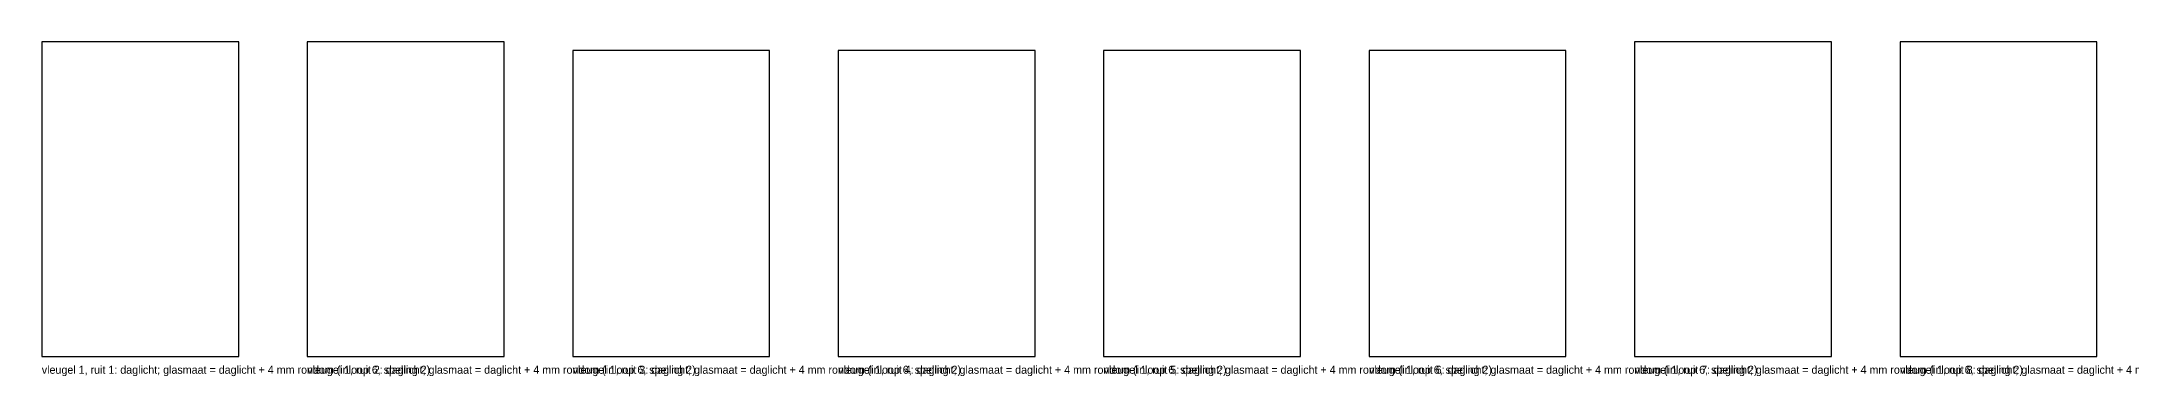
# Model space of a CAD drawing. Header units: millimetres. Extents: x 0 to 7646, y -34 to 550.
# Drawn here: x 0 to 3656, y -34 to 550 of the extents above; entities that cross this region are included whole.
import ezdxf

# ---------------------------------------------------------------- set-up
doc = ezdxf.new("R2010")
doc.units = ezdxf.units.MM

msp = doc.modelspace()

# ---------------------------------------------------------------- linework, layer by layer
at = {"layer": 'DAGLICHT'}
for p, q in [((344.5, 550.25), (0, 550.25)), ((0, 550.25), (0, 0)), ((344.5, 0), (344.5, 550.25)), ((809, 550.25), (464.5, 550.25)), ((464.5, 550.25), (464.5, 0)), ((809, 0), (809, 550.25)), ((3131.5, 550.25), (2787, 550.25)), ((2787, 550.25), (2787, 0)), ((3131.5, 0), (3131.5, 550.25)), ((3596, 550.25), (3251.5, 550.25)), ((3251.5, 550.25), (3251.5, 0)), ((3596, 0), (3596, 550.25)), ((1273.5, 535.25), (929, 535.25)), ((929, 535.25), (929, 0)), ((1273.5, 0), (1273.5, 535.25)), ((1738, 535.25), (1393.5, 535.25)), ((1393.5, 535.25), (1393.5, 0)), ((1738, 0), (1738, 535.25)), ((2202.5, 535.25), (1858, 535.25)), ((1858, 535.25), (1858, 0)), ((2202.5, 0), (2202.5, 535.25)), ((2667, 535.25), (2322.5, 535.25)), ((2322.5, 535.25), (2322.5, 0)), ((2667, 0), (2667, 535.25)), ((0, 0), (344.5, 0)), ((464.5, 0), (809, 0)), ((929, 0), (1273.5, 0)), ((1393.5, 0), (1738, 0)), ((1858, 0), (2202.5, 0)), ((2322.5, 0), (2667, 0)), ((2787, 0), (3131.5, 0)), ((3251.5, 0), (3596, 0))]:
    msp.add_line(p, q, dxfattribs=at)

# ---------------------------------------------------------------- texts
at = {"layer": 'TEKST'}
for s, p in [('vleugel 1, ruit 1: daglicht; glasmaat = daglicht + 4 mm rondom (inloop 6, speling 2)', (0, -30)), ('vleugel 1, ruit 2: daglicht; glasmaat = daglicht + 4 mm rondom (inloop 6, speling 2)', (464.5, -30)), ('vleugel 1, ruit 3: daglicht; glasmaat = daglicht + 4 mm rondom (inloop 6, speling 2)', (929, -30)), ('vleugel 1, ruit 4: daglicht; glasmaat = daglicht + 4 mm rondom (inloop 6, speling 2)', (1393.5, -30)), ('vleugel 1, ruit 5: daglicht; glasmaat = daglicht + 4 mm rondom (inloop 6, speling 2)', (1858, -30)), ('vleugel 1, ruit 6: daglicht; glasmaat = daglicht + 4 mm rondom (inloop 6, speling 2)', (2322.5, -30)), ('vleugel 1, ruit 7: daglicht; glasmaat = daglicht + 4 mm rondom (inloop 6, speling 2)', (2787, -30)), ('vleugel 1, ruit 8: daglicht; glasmaat = daglicht + 4 mm rondom (inloop 6, speling 2)', (3251.5, -30))]:
    msp.add_text(s, height=14, dxfattribs=at).set_placement(p)

doc.saveas('drawing.dxf')
